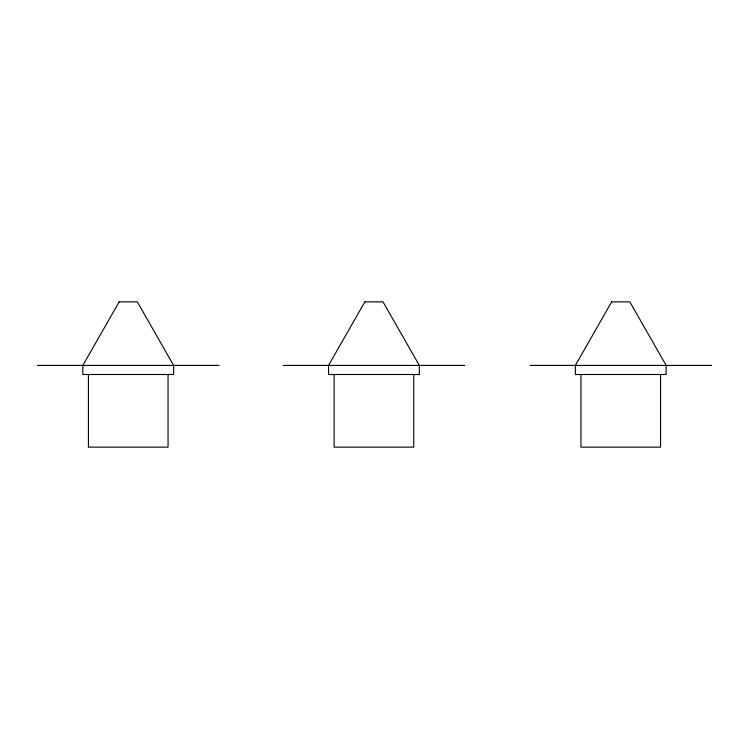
<?xml version="1.0" encoding="UTF-8"?>
<svg xmlns="http://www.w3.org/2000/svg" width="749" height="749" viewBox="0 0 749 749"><rect width="100%" height="100%" fill="white"/><g stroke="black" fill="none" stroke-linecap="round" stroke-linejoin="round"><path stroke-width="1.12" d="M37.45 365.418L219.026 365.418M283.141 365.418L464.717 365.418M529.974 365.418L711.55 365.418M660.571 374.5L660.571 447.134L580.952 447.134L580.952 374.5M413.738 374.5L413.738 447.134L334.129 447.134L334.129 374.5M168.048 374.5L168.048 447.134L88.429 447.134L88.429 374.5M119.157 301.866L82.839 365.418L82.839 374.5L173.628 374.5L173.628 365.418L137.32 301.866L119.157 301.866M364.857 301.866L328.539 365.418L328.539 374.5L419.328 374.5L419.328 365.418L383.011 301.866L364.857 301.866M611.68 301.866L575.372 365.418L575.372 374.5L666.161 374.5L666.161 365.418L629.843 301.866L611.68 301.866"/></g></svg>
